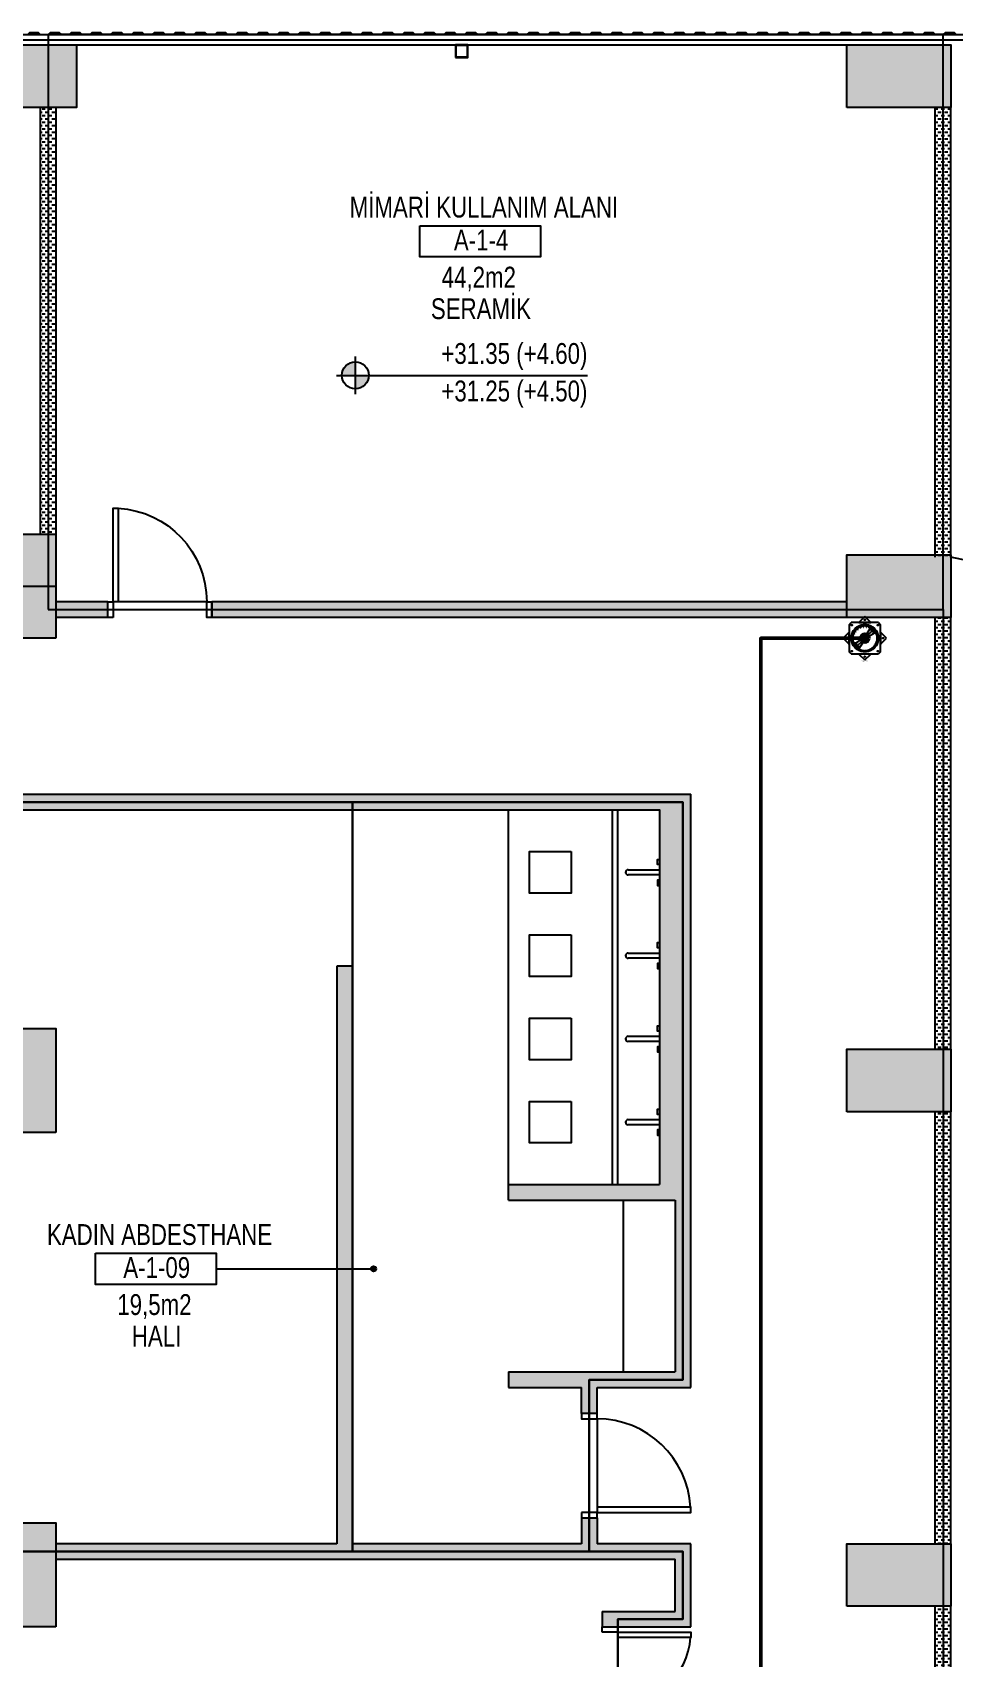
# Model space of a CAD drawing. Header units: centimetres. Extents: x 28733 to 98303, y -2883 to 8555.
# Drawn here: x 79298 to 80183, y 5759 to 7321 of the extents above; entities that cross this region are included whole.
import ezdxf
from ezdxf.enums import TextEntityAlignment as Align

# ---------------------------------------------------------------- set-up
doc = ezdxf.new("R2010")
doc.units = ezdxf.units.CM
doc.header["$LTSCALE"] = 100
for name, color, linetype in [('A-ANNO-DIMS', 187, 'Continuous'), ('A-ANNO-IDEN', 50, 'Continuous'), ('A-ANNO-TEXT', 50, 'Continuous'), ('A-AREA', 102, 'Continuous'), ('A-DOOR', 193, 'Continuous'), ('A-ELEV-01', 255, 'Continuous'), ('A-ELEV-03', 251, 'Continuous'), ('A-ELEV-04', 250, 'Continuous'), ('A-FLOR-FIXT', 146, 'Continuous'), ('A-WALL', 134, 'Continuous'), ('A-WALL-HTCH', 8, 'Continuous'), ('A-WALL-INSL', 249, 'Continuous'), ('A-WALL-SNWPNL', 200, 'Continuous'), ('A-WALL-STEL', 202, 'Continuous'), ('GEB-KONTUR-A', 5, 'Continuous'), ('S-CONC', 5, 'Continuous'), ('S-HTCH', 8, 'Continuous'), ('S-STEL', 3, 'Continuous')]:
    doc.layers.add(name, color=color, linetype=linetype)
doc.layers.add('Arbeitspunkt(DIN)', color=7, linetype='Continuous', lineweight=25)
for name, color, linetype, lineweight, true_color in [('GEB-ART-NR', 1, 'Continuous', 18, 0xff0000), ('GEB-BEZUG', 2, 'Continuous', 50, 0xffff00), ('GEB-TEXT', 5, 'Continuous', 18, 0x0000ff)]:
    doc.layers.add(name, color=color, linetype=linetype, lineweight=lineweight, true_color=true_color)
doc.styles.add('Fields_100', font='act_simplex.shx', dxfattribs={"width": 0.8, "height": 20})
doc.styles.get("Standard").update_dxf_attribs({"font": 'act_simplex.shx', "width": 0.8, "height": 18})
doc.linetypes.add('BATTING', pattern='A,0.00254,-2.54,[134,ltypeshp.shx,S=2.54,R=0,X=-2.54,Y=0],-5.08,[134,ltypeshp.shx,S=2.54,R=180,X=2.54,Y=0],-2.54', length=10.16254)
pattern_1 = [(0, (45541.4728, 54361.0323), (3.175, 3.175), [3.175, -3.175])]
pattern_2 = [(0, (74805.6698, 54361.057), (3.175, 3.175), [3.175, -3.175])]

# ---------------------------------------------------------------- blocks, each defined once
blk = doc.blocks.new('KAPI_100')
at = {"layer": 'A-DOOR'}
blk.add_line((5, 15), (95, 15), dxfattribs=at)
blk.add_lwpolyline([(95, 15), (95, 105), (90, 105), (90, 15)], dxfattribs=at)
for points in [[(0, 0), (5, 0), (5, 15), (0, 15)], [(95, 0), (100, 0), (100, 15), (95, 15)]]:
    blk.add_lwpolyline(points, close=True, dxfattribs=at)
blk.add_arc((95, 15), 90, 93.1847, 180, dxfattribs=at)
blk = doc.blocks.new('KAPI 150')
at = {"layer": 'A-DOOR'}
blk.add_line((145, 15), (5, 15), dxfattribs=at)
for points in [[(5, 15), (5, 85), (10, 85), (10, 15)], [(145, 15), (145, 85), (140, 85), (140, 15)]]:
    blk.add_lwpolyline(points, dxfattribs=at)
for points in [[(5, 0), (0, 0), (0, 15), (5, 15)], [(150, 0), (145, 0), (145, 15), (150, 15)]]:
    blk.add_lwpolyline(points, close=True, dxfattribs=at)
for centre, start, end in [((5, 15), 0, 85.904), ((145, 15), 94.096, 180)]:
    blk.add_arc(centre, 70, start, end, dxfattribs=at)
blk = doc.blocks.new('Mahal kutusu_100')
at = {"color": 0}
blk.add_lwpolyline([(-58, 30), (58, 30), (58, 0), (-58, 0)], close=True, dxfattribs=at)
at = {"color": 0, "style": 'Fields_100', "width": 0.8}
for tag, p in [('MAHAL', (3.6, 37.9)), ('KOD', (0.9, 6.2)), ('ALAN', (-1.3, -29.4)), ('KAPLAMA', (0.8, -59.7))]:
    blk.add_attdef(tag, text='', height=20, dxfattribs=at).set_placement(p, align=Align.CENTER)
blk = doc.blocks.new('*U74')
at = {"layer": 'A-WALL-SNWPNL'}
blk.add_lwpolyline([(50, 1), (42, 1), (40, -1), (32, -1), (30, 1), (22, 1), (20, -1), (12, -1), (10, 1), (2, 1), (0, -1), (-8, -1), (-10, 1), (-18, 1), (-20, -1), (-28, -1), (-30, 1), (-38, 1), (-40, -1), (-48, -1), (-50, 1)], dxfattribs=at)
blk = doc.blocks.new('*U75')
at = {"layer": 'A-WALL-STEL', "color": 0, "linetype": 'ByBlock', "lineweight": -2, "transparency": 16777216}
for p in [(18100, 0), (18200, 0), (18300, 0), (18400, 0), (18500, 0), (18600, 0), (18700, 0), (18800, 0), (18900, 0)]:
    blk.add_blockref('*U74', p, dxfattribs=at)
blk = doc.blocks.new('Einfügepunkt')
at = {"layer": 'GEB-BEZUG'}
for p, q in [((-1, -1), (1, 1)), ((-1, 1), (1, -1))]:
    blk.add_line(p, q, dxfattribs=at)
blk = doc.blocks.new('105')
at = {"layer": 'Arbeitspunkt(DIN)', "ltscale": 25}
for q in [(-2, 0), (0, 2), (2, 0), (0, -2)]:
    blk.add_line((0, 0), q, dxfattribs=at)
at = {"layer": 'GEB-KONTUR-A', "ltscale": 25}
for p, q in [((0, 209), (-57, 152)), ((57, 152), (0, 209)), ((-152, 57), (-209, 0)), ((-209, 0), (-152, -57)), ((-152, 57), (-150, 59)), ((-152, -57), (-152, 57)), ((-150, 130), (-130, 150)), ((-150, 130), (-150, -130)), ((-129, 2), (-131, 0)), ((-131, 0), (-129, -2)), ((-131, 0), (-123, 0)), ((130, 150), (-130, 150)), ((-129, 2), (-122, 2)), ((-124, 35), (-126, 34)), ((-126, 34), (-125, 32)), ((-126, 34), (-119, 32)), ((-125, 32), (-118, 30)), ((-124, 35), (-117, 33)), ((-123, 0), (-122, 2)), ((-122, -2), (-123, 0)), ((-122, 2), (-118, 2)), ((-119, 32), (-117, 33)), ((-118, 30), (-119, 32)), ((-114, 29), (-118, 30)), ((-117, 33), (-113, 32)), ((-105, 16), (-117, 17)), ((-117, 14), (-106, 12)), ((-111, 66), (-113, 65)), ((-113, 65), (-113, 63)), ((-113, 65), (-107, 62)), ((-113, 63), (-106, 59)), ((-111, 66), (-104, 62)), ((-110, 43), (-99, 39)), ((-98, 42), (-108, 47)), ((-107, 62), (-104, 62)), ((-106, 59), (-107, 62)), ((-103, 57), (-106, 59)), ((-106, 12), (-105, 16)), ((-104, 62), (-101, 61)), ((-99, 39), (-98, 42)), ((-95, 70), (-85, 63)), ((-83, 66), (-93, 73)), ((-92, 92), (-92, 90)), ((-90, 92), (-92, 92)), ((-92, 92), (-87, 87)), ((-92, 90), (-87, 85)), ((-90, 92), (-85, 87)), ((-87, 87), (-85, 87)), ((-87, 85), (-87, 87)), ((-85, 82), (-87, 85)), ((-85, 87), (-82, 85)), ((-85, 63), (-83, 66)), ((-73, 93), (-66, 83)), ((-63, 85), (-70, 95)), ((-65, 113), (-66, 111)), ((-66, 111), (-62, 104)), ((-66, 83), (-63, 85)), ((-65, 113), (-62, 107)), ((-63, 113), (-65, 113)), ((-63, 113), (-59, 106)), ((-62, 107), (-59, 106)), ((-62, 104), (-62, 107)), ((-61, 101), (-62, 104)), ((-59, 150), (-57, 152)), ((-59, 106), (-57, 103)), ((-57, 152), (57, 152)), ((-47, 108), (-42, 98)), ((-39, 99), (-43, 110)), ((-42, 98), (-39, 99)), ((-34, 126), (-35, 124)), ((-35, 124), (-33, 117)), ((-34, 126), (-32, 119)), ((-32, 125), (-34, 126)), ((-33, 117), (-32, 119)), ((-32, 113), (-33, 117)), ((-6, 6), (-33, -12)), ((-33, -13), (-5, 5)), ((-32, 125), (-30, 118)), ((-32, 119), (-30, 118)), ((-30, 118), (-29, 114)), ((-26, -26), (0, 0)), ((-17, 117), (-16, 105)), ((-16, 105), (-12, 106)), ((-12, 106), (-14, 117)), ((18, 42), (-6, 6)), ((-6, 6), (-5, 5)), ((-5, 5), (18, 41)), ((-5, 5), (0, 0)), ((0, 131), (-2, 129)), ((-2, 129), (-2, 122)), ((-2, 122), (0, 123)), ((-2, 118), (-2, 122)), ((0, 131), (0, 123)), ((2, 129), (0, 131)), ((0, 123), (2, 122)), ((0, 0), (26, 26)), ((0, 0), (5, -5)), ((2, 129), (2, 122)), ((2, 122), (2, 118)), ((33, 13), (5, -5)), ((6, -6), (33, 12)), ((14, 117), (12, 106)), ((12, 106), (16, 105)), ((16, 105), (17, 117)), ((19, 43), (18, 42)), ((18, 42), (18, 41)), ((18, 42), (18, 42)), ((18, 41), (18, 42)), ((26, 26), (18, 42)), ((18, 41), (26, 26)), ((38, 73), (19, 43)), ((19, 43), (39, 72)), ((19, 42), (19, 43)), ((19, 43), (19, 42)), ((19, 43), (19, 43)), ((27, 27), (19, 43)), ((19, 42), (27, 27)), ((26, 26), (26, 26)), ((26, 26), (26, 26)), ((26, 26), (33, 13)), ((33, 13), (26, 26)), ((27, 27), (77, 77)), ((27, 27), (27, 27)), ((27, 27), (27, 27)), ((27, 27), (34, 14)), ((34, 14), (27, 27)), ((29, 114), (30, 118)), ((32, 125), (30, 118)), ((30, 118), (32, 119)), ((34, 126), (32, 119)), ((34, 126), (32, 125)), ((32, 119), (33, 117)), ((33, 117), (32, 113)), ((35, 124), (33, 117)), ((33, 12), (35, 13)), ((33, 13), (33, 13)), ((33, 12), (33, 13)), ((33, 13), (33, 12)), ((35, 124), (34, 126)), ((72, 39), (34, 14)), ((34, 14), (34, 14)), ((35, 13), (34, 14)), ((34, 14), (35, 13)), ((35, 13), (73, 38)), ((38, 73), (41, 77)), ((43, 110), (39, 99)), ((39, 99), (42, 98)), ((41, 77), (57, 103)), ((42, 98), (47, 108)), ((57, 152), (59, 150)), ((57, 103), (59, 105)), ((63, 113), (59, 105)), ((59, 105), (61, 106)), ((65, 113), (61, 106)), ((61, 106), (62, 103)), ((62, 103), (61, 101)), ((66, 111), (62, 103)), ((65, 113), (63, 113)), ((66, 111), (65, 113)), ((66, 98), (68, 99)), ((72, 93), (74, 95)), ((77, 41), (73, 38)), ((77, 92), (76, 91)), ((77, 77), (86, 86)), ((77, 41), (103, 57)), ((103, 58), (79, 43)), ((82, 85), (84, 86)), ((90, 92), (84, 86)), ((84, 86), (86, 86)), ((86, 84), (85, 82)), ((92, 92), (86, 86)), ((92, 90), (86, 84)), ((86, 86), (86, 84)), ((92, 92), (90, 92)), ((91, 76), (92, 77)), ((92, 90), (92, 92)), ((93, 72), (95, 74)), ((99, 68), (98, 66)), ((101, 61), (103, 62)), ((111, 66), (103, 62)), ((103, 62), (106, 61)), ((105, 60), (103, 58)), ((103, 57), (105, 59)), ((103, 58), (103, 57)), ((113, 63), (105, 59)), ((106, 61), (105, 60)), ((105, 59), (105, 60)), ((113, 65), (106, 61)), ((113, 65), (111, 66)), ((113, 63), (113, 65)), ((117, 33), (113, 32)), ((114, 29), (118, 30)), ((124, 35), (117, 33)), ((119, 32), (117, 33)), ((118, 30), (119, 32)), ((125, 32), (118, 30)), ((122, 2), (118, 2)), ((126, 34), (119, 32)), ((123, 0), (122, 2)), ((129, 2), (122, 2)), ((122, -2), (123, 0)), ((131, 0), (123, 0)), ((126, 34), (124, 35)), ((125, 32), (126, 34)), ((131, 0), (129, 2)), ((129, -2), (131, 0)), ((130, 150), (150, 130)), ((150, -130), (150, 130)), ((150, 59), (152, 57)), ((152, 57), (152, -57)), ((209, 0), (152, 57)), ((152, -57), (209, 0)), ((-150, -59), (-152, -57)), ((-130, -150), (-150, -130)), ((-130, -150), (130, -150)), ((-129, -2), (-122, -2)), ((-125, -32), (-126, -34)), ((-126, -34), (-119, -32)), ((-126, -34), (-124, -35)), ((-125, -32), (-118, -30)), ((-124, -35), (-117, -33)), ((-118, -2), (-122, -2)), ((-119, -32), (-118, -30)), ((-117, -33), (-119, -32)), ((-118, -30), (-114, -29)), ((-106, -12), (-117, -14)), ((-117, -17), (-105, -16)), ((-113, -32), (-117, -33)), ((-113, -63), (-105, -59)), ((-113, -65), (-106, -61)), ((-113, -63), (-113, -65)), ((-113, -65), (-111, -66)), ((-111, -66), (-103, -62)), ((-99, -39), (-110, -43)), ((-108, -47), (-98, -42)), ((-105, -16), (-106, -12)), ((-106, -61), (-105, -59)), ((-103, -62), (-106, -61)), ((-105, -59), (-103, -57)), ((-103, -57), (-77, -41)), ((-101, -61), (-103, -62)), ((-98, -42), (-99, -39)), ((-99, -68), (-98, -66)), ((-93, -72), (-95, -74)), ((-91, -76), (-92, -77)), ((-92, -90), (-86, -84)), ((-92, -92), (-86, -86)), ((-92, -90), (-92, -92)), ((-92, -92), (-90, -92)), ((-90, -92), (-84, -86)), ((-86, -86), (-77, -77)), ((-86, -84), (-85, -82)), ((-86, -86), (-86, -84)), ((-84, -86), (-86, -86)), ((-82, -85), (-84, -86)), ((-77, -77), (-27, -27)), ((-77, -41), (-73, -38)), ((-77, -92), (-76, -91)), ((-72, -93), (-74, -95)), ((-35, -13), (-73, -38)), ((-73, -39), (-34, -14)), ((-66, -98), (-68, -99)), ((-66, -111), (-62, -103)), ((-66, -111), (-65, -113)), ((-65, -113), (-61, -106)), ((-65, -113), (-63, -113)), ((-63, -113), (-59, -105)), ((-62, -103), (-61, -101)), ((-61, -106), (-62, -103)), ((-60, -105), (-61, -106)), ((-58, -103), (-60, -105)), ((-60, -105), (-59, -105)), ((-59, -105), (-57, -103)), ((-57, -152), (-59, -150)), ((-43, -79), (-58, -103)), ((-57, -103), (-58, -103)), ((-57, -103), (-41, -77)), ((57, -152), (-57, -152)), ((-57, -152), (0, -209)), ((-38, -73), (-41, -77)), ((-19, -43), (-39, -73)), ((-38, -73), (-19, -43)), ((-33, -12), (-35, -13)), ((-35, -13), (-34, -14)), ((-34, -14), (-35, -13)), ((-35, -124), (-33, -117)), ((-35, -124), (-34, -126)), ((-34, -14), (-34, -14)), ((-27, -27), (-34, -14)), ((-34, -14), (-27, -27)), ((-34, -126), (-32, -119)), ((-34, -126), (-32, -125)), ((-33, -13), (-33, -12)), ((-33, -12), (-33, -13)), ((-33, -13), (-33, -13)), ((-26, -26), (-33, -13)), ((-33, -13), (-26, -26)), ((-32, -113), (-33, -117)), ((-33, -117), (-32, -119)), ((-32, -119), (-30, -118)), ((-32, -125), (-30, -118)), ((-30, -118), (-29, -114)), ((-27, -27), (-27, -27)), ((-27, -27), (-19, -43)), ((-19, -42), (-27, -27)), ((-27, -27), (-27, -27)), ((-26, -26), (-26, -26)), ((-26, -26), (-18, -42)), ((-18, -41), (-26, -26)), ((-26, -26), (-26, -26)), ((-19, -43), (-18, -42)), ((-19, -42), (-19, -43)), ((-19, -43), (-19, -42)), ((-19, -43), (-19, -43)), ((5, -5), (-18, -41)), ((-18, -42), (6, -6)), ((-18, -42), (-18, -41)), ((-18, -41), (-18, -42)), ((-18, -42), (-18, -42)), ((-2, -118), (-2, -122)), ((-2, -122), (0, -123)), ((-2, -129), (-2, -122)), ((-2, -129), (0, -131)), ((0, -123), (2, -122)), ((0, -131), (0, -123)), ((0, -131), (2, -129)), ((0, -209), (57, -152)), ((2, -122), (2, -118)), ((2, -129), (2, -122)), ((6, -6), (5, -5)), ((29, -114), (30, -118)), ((30, -118), (32, -119)), ((32, -125), (30, -118)), ((33, -117), (32, -113)), ((32, -119), (33, -117)), ((34, -126), (32, -119)), ((32, -125), (34, -126)), ((35, -124), (33, -117)), ((34, -126), (35, -124)), ((57, -103), (59, -106)), ((59, -150), (57, -152)), ((59, -106), (62, -107)), ((63, -113), (59, -106)), ((62, -104), (61, -101)), ((62, -107), (62, -104)), ((66, -111), (62, -104)), ((65, -113), (62, -107)), ((63, -113), (65, -113)), ((65, -113), (66, -111)), ((82, -85), (85, -87)), ((87, -85), (85, -82)), ((85, -87), (87, -87)), ((90, -92), (85, -87)), ((87, -87), (87, -85)), ((92, -90), (87, -85)), ((92, -92), (87, -87)), ((90, -92), (92, -92)), ((92, -92), (92, -90)), ((101, -61), (104, -62)), ((106, -59), (103, -57)), ((104, -62), (107, -62)), ((111, -66), (104, -62)), ((107, -62), (106, -59)), ((113, -63), (106, -59)), ((113, -65), (107, -62)), ((111, -66), (113, -65)), ((113, -32), (117, -33)), ((113, -65), (113, -63)), ((118, -30), (114, -29)), ((117, -33), (119, -32)), ((124, -35), (117, -33)), ((118, -2), (122, -2)), ((119, -32), (118, -30)), ((125, -32), (118, -30)), ((126, -34), (119, -32)), ((129, -2), (122, -2)), ((124, -35), (126, -34)), ((126, -34), (125, -32)), ((150, -130), (130, -150)), ((152, -57), (150, -59))]:
    blk.add_line(p, q, dxfattribs=at)
for centre, radius in [((0, 177), 4), ((-177, 0), 4), ((0, 0), 131), ((-125, 125), 3), ((125, 125), 3), ((177, 0), 4), ((-125, -125), 3), ((125, -125), 3), ((0, -177), 4)]:
    blk.add_circle(centre, radius, dxfattribs=at)
for centre, radius, start, end in [((0, 0), 129, 165.8007, 179.1993), ((0, 0), 126, 165.8198, 179.1802), ((0, 0), 129, 150.8007, 164.1993), ((0, 0), 126, 150.8198, 164.1802), ((0, 0), 121, 165.8539, 179.1461), ((0, 0), 120, 165.8607, 179.1393), ((0, 0), 118, 165.8753, 179.1247), ((0, 0), 118, 171.6247, 173.3753), ((0, 0), 121, 150.8539, 164.1461), ((0, 0), 120, 150.8607, 164.1393), ((0, 0), 118, 150.8753, 164.1247), ((0, 0), 129, 135.8007, 149.1993), ((0, 0), 118, 156.6247, 158.3753), ((0, 0), 126, 135.8198, 149.1802), ((0, 0), 121, 135.8539, 149.1461), ((0, 0), 120, 135.8607, 149.1393), ((0, 0), 118, 135.8753, 149.1247), ((0, 0), 118, 141.6247, 143.3753), ((0, 0), 129, 120.8007, 134.1993), ((0, 0), 126, 120.8198, 134.1802), ((0, 0), 121, 120.8539, 134.1461), ((0, 0), 120, 120.8607, 134.1393), ((0, 0), 118, 120.8753, 134.1247), ((0, 0), 118, 126.6247, 128.3753), ((0, 0), 129, 105.8007, 119.1993), ((0, 0), 126, 105.8198, 119.1802), ((0, 0), 121, 105.8539, 119.1461), ((0, 0), 120, 105.8607, 119.1393), ((0, 0), 118, 105.8753, 119.1247), ((0, 0), 118, 111.6247, 113.3753), ((0, 0), 129, 90.8007, 104.1993), ((0, 0), 126, 90.8198, 104.1802), ((0, 0), 121, 90.8539, 104.1461), ((0, 0), 120, 90.8607, 104.1393), ((0, 0), 118, 90.8753, 104.1247), ((0, 0), 118, 96.6247, 98.3753), ((0, 0), 129, 75.8007, 89.1993), ((0, 0), 126, 75.8198, 89.1802), ((0, 0), 121, 75.8539, 89.1461), ((0, 0), 120, 75.8607, 89.1393), ((0, 0), 118, 75.8753, 89.1247), ((0, 0), 118, 81.6247, 83.3753), ((0, 0), 118, 60.8753, 74.1247), ((0, 0), 121, 60.8539, 74.1461), ((0, 0), 120, 60.8607, 74.1393), ((0, 0), 126, 60.8198, 74.1802), ((0, 0), 129, 60.8007, 74.1993), ((59, 59), 25.8, 45, 135.7807), ((0, 0), 118, 66.6247, 68.3753), ((0, 0), 118, 45.8753, 59.1247), ((0, 0), 121, 45.8539, 59.1461), ((0, 0), 120, 55.6693, 59.1393), ((0, 0), 126, 45.8198, 59.1802), ((0, 0), 129, 45.8007, 59.1993), ((0, 0), 120, 52.1808, 55.6693), ((0, 0), 120, 45.8607, 50.069), ((59, 59), 25.8, 321.1789, 45), ((59, 59), 25.8, 314.2193, 321.1789), ((0, 0), 118, 30.8753, 44.1247), ((0, 0), 120, 39.931, 44.1393), ((0, 0), 121, 30.8539, 44.1461), ((0, 0), 126, 30.8198, 44.1802), ((0, 0), 129, 30.8007, 44.1993), ((0, 0), 120, 34.3307, 37.8192), ((0, 0), 120, 30.8607, 34.3307), ((0, 0), 118, 15.8753, 29.1247), ((0, 0), 120, 15.8607, 29.1393), ((0, 0), 121, 15.8539, 29.1461), ((0, 0), 126, 15.8198, 29.1802), ((0, 0), 129, 15.8007, 29.1993), ((0, 0), 118, 0.8753, 14.1247), ((0, 0), 120, 0.8607, 14.1393), ((0, 0), 121, 0.8539, 14.1461), ((0, 0), 126, 0.8198, 14.1802), ((0, 0), 129, 0.8007, 14.1993), ((0, 0), 129, 180.8007, 194.1993), ((0, 0), 126, 180.8198, 194.1802), ((0, 0), 129, 195.8007, 209.1993), ((0, 0), 121, 180.8539, 194.1461), ((0, 0), 126, 195.8198, 209.1802), ((0, 0), 120, 180.8607, 194.1393), ((0, 0), 118, 180.8753, 194.1247), ((0, 0), 118, 186.6247, 188.3753), ((0, 0), 121, 195.8539, 209.1461), ((0, 0), 120, 195.8607, 209.1393), ((0, 0), 118, 195.8753, 209.1247), ((0, 0), 129, 210.8007, 224.1993), ((0, 0), 118, 201.6247, 203.3753), ((0, 0), 126, 210.8198, 224.1802), ((0, 0), 121, 210.8539, 224.1461), ((0, 0), 120, 210.8607, 214.3307), ((0, 0), 118, 210.8753, 224.1247), ((0, 0), 120, 214.3307, 217.8192), ((0, 0), 120, 219.931, 224.1393), ((0, 0), 129, 225.8007, 239.1993), ((0, 0), 126, 225.8198, 239.1802), ((-59, -59), 25.8, 134.2193, 225), ((0, 0), 120, 225.8607, 230.069), ((0, 0), 121, 225.8539, 239.1461), ((0, 0), 118, 225.8753, 239.1247), ((-59, -59), 25.8, 225, 308.8211), ((0, 0), 120, 232.1808, 235.6693), ((0, 0), 120, 235.6693, 239.1393), ((0, 0), 129, 240.8007, 254.1993), ((0, 0), 126, 240.8198, 254.1802), ((0, 0), 121, 240.8539, 254.1461), ((0, 0), 120, 240.8607, 254.1393), ((0, 0), 118, 240.8753, 254.1247), ((-59, -59), 25.8, 308.8211, 315.7807), ((0, 0), 129, 255.8007, 269.1993), ((0, 0), 126, 255.8198, 269.1802), ((0, 0), 121, 255.8539, 269.1461), ((0, 0), 118, 255.8753, 269.1247), ((0, 0), 120, 255.8607, 269.1393), ((0, 0), 118, 270.8753, 284.1247), ((0, 0), 120, 270.8607, 284.1393), ((0, 0), 121, 270.8539, 284.1461), ((0, 0), 126, 270.8198, 284.1802), ((0, 0), 129, 270.8007, 284.1993), ((0, 0), 118, 285.8753, 299.1247), ((0, 0), 120, 285.8607, 299.1393), ((0, 0), 121, 285.8539, 299.1461), ((0, 0), 126, 285.8198, 299.1802), ((0, 0), 129, 285.8007, 299.1993), ((0, 0), 118, 300.8753, 314.1247), ((0, 0), 120, 300.8607, 314.1393), ((0, 0), 121, 300.8539, 314.1461), ((0, 0), 126, 300.8198, 314.1802), ((0, 0), 129, 300.8007, 314.1993), ((0, 0), 118, 315.8753, 329.1247), ((0, 0), 120, 315.8607, 329.1393), ((0, 0), 121, 315.8539, 329.1461), ((0, 0), 126, 315.8198, 329.1802), ((0, 0), 129, 315.8007, 329.1993), ((0, 0), 118, 330.8753, 344.1247), ((0, 0), 120, 330.8607, 344.1393), ((0, 0), 121, 330.8539, 344.1461), ((0, 0), 126, 330.8198, 344.1802), ((0, 0), 129, 330.8007, 344.1993), ((0, 0), 118, 345.8753, 359.1247), ((0, 0), 120, 345.8607, 359.1393), ((0, 0), 121, 345.8539, 359.1461), ((0, 0), 126, 345.8198, 359.1802), ((0, 0), 129, 345.8007, 359.1993)]:
    blk.add_arc(centre, radius, start, end, dxfattribs=at)
for points, knots in [([(77, 77), (76, 78), (75, 79), (71, 82), (68, 83), (62, 84), (59, 85), (56, 84), (54, 84), (52, 83), (47, 82), (46, 81), (43, 79), (41, 77), (39, 75), (39, 74), (38, 73)], [-0.783062, -0.783062, -0.783062, -0.783062, -0.634163, -0.634163, -0.192454, -0.192454, 0.106051, 0.106051, 0.106051, 0.404556, 0.404556, 0.625445, 0.625445, 0.846335, 0.846335, 0.994853, 0.994853, 0.994853, 0.994853]), ([(38, 73), (38, 73), (38, 73), (38, 73), (38, 73), (38, 73)], [0.994853329, 0.994853329, 0.994853329, 0.994853329, 0.995833954, 0.995833954, 0.996814579, 0.996814579, 0.996814579, 0.996814579]), ([(39, 73), (39, 74), (40, 75), (42, 77), (43, 78), (46, 80), (48, 81), (52, 83), (54, 83), (57, 84), (59, 84), (61, 84), (67, 83), (71, 81), (75, 78), (76, 77), (77, 77)], [-0.994853, -0.994853, -0.994853, -0.994853, -0.846335, -0.846335, -0.625445, -0.625445, -0.404556, -0.404556, -0.106051, -0.106051, -0.106051, 0.192454, 0.192454, 0.634163, 0.634163, 0.784802, 0.784802, 0.784802, 0.784802]), ([(39, 72), (39, 72), (39, 72), (39, 73), (39, 73), (39, 73)], [-0.996814579, -0.996814579, -0.996814579, -0.996814579, -0.995833954, -0.995833954, -0.994853329, -0.994853329, -0.994853329, -0.994853329]), ([(77, 77), (77, 76), (78, 75), (80, 72), (81, 71), (82, 67), (83, 66), (84, 61), (84, 59), (84, 57), (83, 54), (83, 52), (80, 46), (78, 43), (75, 40), (74, 39), (73, 39)], [2.356791, 2.356791, 2.356791, 2.356791, 2.50743, 2.50743, 2.728284, 2.728284, 2.949139, 2.949139, 3.247644, 3.247644, 3.247644, 3.546149, 3.546149, 3.987927, 3.987927, 4.136446, 4.136446, 4.136446, 4.136446]), ([(73, 38), (74, 39), (75, 39), (79, 43), (81, 46), (83, 52), (84, 54), (84, 56), (85, 59), (84, 62), (84, 66), (83, 68), (82, 71), (81, 73), (79, 75), (78, 76), (77, 77)], [-4.136446, -4.136446, -4.136446, -4.136446, -3.987927, -3.987927, -3.546149, -3.546149, -3.247644, -3.247644, -3.247644, -2.949139, -2.949139, -2.728284, -2.728284, -2.50743, -2.50743, -2.358531, -2.358531, -2.358531, -2.358531]), ([(77, 77), (77, 77), (77, 77), (77, 77), (77, 77), (77, 77)], [-0.1161431, -0.1161431, -0.1161431, -0.1161431, -0.0580714, -0.0580714, 0, 0, 0, 0]), ([(-73, -38), (-74, -39), (-75, -39), (-79, -43), (-81, -46), (-83, -52), (-84, -54), (-84, -56), (-85, -59), (-84, -62), (-84, -66), (-83, -68), (-82, -71), (-81, -73), (-79, -75), (-78, -76), (-77, -77)], [-4.136446, -4.136446, -4.136446, -4.136446, -3.987927, -3.987927, -3.546149, -3.546149, -3.247644, -3.247644, -3.247644, -2.949139, -2.949139, -2.728284, -2.728284, -2.50743, -2.50743, -2.358531, -2.358531, -2.358531, -2.358531]), ([(-77, -77), (-77, -76), (-78, -75), (-80, -72), (-81, -71), (-82, -67), (-83, -66), (-84, -61), (-84, -59), (-84, -57), (-83, -54), (-83, -52), (-80, -46), (-78, -43), (-75, -40), (-74, -39), (-73, -39)], [2.356791, 2.356791, 2.356791, 2.356791, 2.50743, 2.50743, 2.728284, 2.728284, 2.949139, 2.949139, 3.247644, 3.247644, 3.247644, 3.546149, 3.546149, 3.987927, 3.987927, 4.136446, 4.136446, 4.136446, 4.136446]), ([(-77, -77), (-76, -78), (-75, -79), (-71, -82), (-68, -83), (-62, -84), (-59, -85), (-56, -84), (-54, -84), (-52, -83), (-47, -82), (-46, -81), (-43, -79), (-41, -77), (-39, -75), (-39, -74), (-38, -73)], [-0.783062, -0.783062, -0.783062, -0.783062, -0.634163, -0.634163, -0.192454, -0.192454, 0.106051, 0.106051, 0.106051, 0.404556, 0.404556, 0.625445, 0.625445, 0.846335, 0.846335, 0.994853, 0.994853, 0.994853, 0.994853]), ([(-39, -73), (-39, -74), (-40, -75), (-42, -77), (-43, -78), (-46, -80), (-48, -81), (-52, -83), (-54, -83), (-57, -84), (-59, -84), (-61, -84), (-67, -83), (-71, -81), (-75, -78), (-76, -77), (-77, -77)], [-0.994853, -0.994853, -0.994853, -0.994853, -0.846335, -0.846335, -0.625445, -0.625445, -0.404556, -0.404556, -0.106051, -0.106051, -0.106051, 0.192454, 0.192454, 0.634163, 0.634163, 0.784802, 0.784802, 0.784802, 0.784802]), ([(-77, -77), (-77, -77), (-77, -77), (-77, -77), (-77, -77), (-77, -77)], [0, 0, 0, 0, 0.0580714, 0.0580714, 0.1161431, 0.1161431, 0.1161431, 0.1161431]), ([(-39, -73), (-39, -73), (-39, -73), (-39, -73), (-39, -73), (-39, -73)], [-0.996814579, -0.996814579, -0.996814579, -0.996814579, -0.995833954, -0.995833954, -0.994853329, -0.994853329, -0.994853329, -0.994853329]), ([(-38, -73), (-38, -73), (-38, -73), (-38, -73), (-38, -73), (-38, -73)], [0.994853329, 0.994853329, 0.994853329, 0.994853329, 0.995833954, 0.995833954, 0.996814579, 0.996814579, 0.996814579, 0.996814579])]:
    blk.add_open_spline(points, degree=3, knots=knots, dxfattribs=at)
for points in [[(73, 39), (73, 39), (72, 39), (72, 39)], [(73, 38), (73, 38), (73, 38), (73, 38)], [(-73, -38), (-73, -38), (-73, -38), (-73, -38)], [(-73, -39), (-73, -39), (-73, -39), (-73, -39)]]:
    blk.add_open_spline(points, degree=3, dxfattribs=at)
at = {"ltscale": 25}
blk.add_blockref('Einfügepunkt', (0, 0), dxfattribs=at)
at = {"layer": 'GEB-ART-NR'}
blk.add_text('GEB-ART-NR 359.105', height=3.5, dxfattribs=at).set_placement((1, -225), align=Align.CENTER)
at = {"layer": 'GEB-TEXT'}
for s, p in [('PLU DwEinl DAF d56 12L/s', (0, -219)), ('Geberit', (0, -214))]:
    blk.add_text(s, height=3.5, dxfattribs=at).set_placement(p, align=Align.CENTER)

msp = doc.modelspace()

# ---------------------------------------------------------------- hatches: boundary and pattern name
at = {"layer": 'A-ANNO-DIMS'}
h = msp.add_hatch(color=256, dxfattribs=at)
h.paths.add_polyline_path([(79608.63, 7004.17, 0.4142136), (79595.63, 6991.17), (79608.63, 6991.17)])
h.paths.add_polyline_path([(79621.63, 6991.17), (79608.63, 6991.17), (79608.63, 6978.17, 0.4142136)])
at = {"layer": 'A-ANNO-IDEN'}
h = msp.add_hatch(color=256, dxfattribs=at)
h.dxf.hatch_style = 1
edge = h.paths.add_edge_path()
edge.add_arc((79626.19, 6132.77), 2.5, 360, 720)
at = {"layer": 'A-WALL-HTCH'}
h = msp.add_hatch(dxfattribs=at)
h.set_pattern_fill('DASH', color=256)
h.set_pattern_definition(pattern_1)
h.paths.add_polyline_path([(79320.86, 7248.62), (79305.86, 7248.62), (79305.86, 6838.62), (79320.86, 6838.62)])
h = msp.add_hatch(dxfattribs=at)
h.set_pattern_fill('DASH', color=256)
h.set_pattern_definition([(0, (74805.6698, 54834.0205), (3.175, 3.175), [3.175, -3.175])])
h.paths.add_polyline_path([(80180.86, 7248.62), (80165.86, 7248.62), (80165.86, 6816.58), (80180.86, 6816.58)])
h = msp.add_hatch(dxfattribs=at)
h.set_pattern_fill('DASH', color=256)
h.set_pattern_definition([(0, (45541.4728, 54316.0323), (3.175, 3.175), [3.175, -3.175])])
h.paths.add_polyline_path([(79470.86, 6773.62), (79470.86, 6758.62), (80080.86, 6758.62), (80080.86, 6773.62)])
h.paths.add_polyline_path([(79370.86, 6758.62), (79370.86, 6773.62), (79320.86, 6773.62), (79320.86, 6758.62)])
h = msp.add_hatch(dxfattribs=at)
h.set_pattern_fill('DASH', color=256)
h.set_pattern_definition(pattern_2)
h.paths.add_polyline_path([(80180.86, 6758.62), (80165.86, 6758.62), (80165.86, 6343.62), (80180.86, 6343.62)])
h = msp.add_hatch(dxfattribs=at)
h.set_pattern_fill('DASH', color=256)
h.set_pattern_definition(pattern_1)
h.paths.add_polyline_path([(79930.86, 6588.62), (79000.86, 6588.62), (79000.86, 6646.12), (78985.86, 6646.12), (78985.86, 6573.62), (79900.86, 6573.62), (79900.86, 6213.62), (79755.86, 6213.62), (79755.86, 6198.62), (79915.86, 6198.62), (79915.86, 6033.62), (79755.86, 6033.62), (79755.86, 6018.62), (79825.86, 6018.62), (79825.86, 5993.62), (79840.86, 5993.62), (79840.86, 6018.62), (79930.86, 6018.62)])
h = msp.add_hatch(dxfattribs=at)
h.set_pattern_fill('DASH', color=256)
h.set_pattern_definition(pattern_1)
h.paths.add_polyline_path([(79930.86, 5868.62), (79840.86, 5868.62), (79840.86, 5893.62), (79825.86, 5893.62), (79825.86, 5868.62), (79605.86, 5868.62), (79605.86, 6423.62), (79590.86, 6423.62), (79590.86, 5868.62), (79320.86, 5868.62), (79320.86, 5853.62), (79915.86, 5853.62), (79915.86, 5803.62), (79845.86, 5803.62), (79845.86, 5788.62), (79860.86, 5788.62), (79930.86, 5788.62)])
h = msp.add_hatch(dxfattribs=at)
h.set_pattern_fill('DASH', color=256)
h.set_pattern_definition(pattern_2)
h.paths.add_polyline_path([(80180.86, 6283.62), (80165.86, 6283.62), (80165.86, 5868.62), (80180.86, 5868.62)])
h = msp.add_hatch(dxfattribs=at)
h.set_pattern_fill('DASH', color=256)
h.set_pattern_definition(pattern_2)
h.paths.add_polyline_path([(80180.86, 5808.62), (80165.86, 5808.62), (80165.86, 5393.62), (80180.86, 5393.62)])
at = {"layer": 'S-HTCH'}
h = msp.add_hatch(dxfattribs=at)
h.set_pattern_fill('ANSI33', color=256)
h.set_pattern_definition([(45, (74805.67, 5721.585), (-4.490128, 4.490128), []), (45, (74810.16, 5721.585), (-4.490128, 4.490128), [3.175, -1.5875])])
h.paths.add_polyline_path([(79320.86, 2938.62), (79260.86, 2938.62), (79260.86, 3038.62), (79320.86, 3038.62)])
h.paths.add_polyline_path([(78400.86, 2958.62), (78400.86, 3018.62), (78500.86, 3018.62), (78500.86, 2958.62)])
h.paths.add_polyline_path([(80080.86, 2958.62), (80080.86, 3018.62), (80180.86, 3018.62), (80180.86, 2958.62)])
h.paths.add_polyline_path([(79320.86, 1988.62), (79260.86, 1988.62), (79260.86, 2088.62), (79320.86, 2088.62)])
h.paths.add_polyline_path([(79320.86, 2463.62), (79260.86, 2463.62), (79260.86, 2563.62), (79320.86, 2563.62)])
h.paths.add_polyline_path([(79320.86, 3888.62), (79260.86, 3888.62), (79260.86, 3988.62), (79320.86, 3988.62)])
h.paths.add_polyline_path([(79320.86, 4363.62), (79260.86, 4363.62), (79260.86, 4463.62), (79320.86, 4463.62)])
h.paths.add_polyline_path([(79320.86, 4838.62), (79260.86, 4838.62), (79260.86, 4938.62), (79320.86, 4938.62)])
h.paths.add_polyline_path([(79320.86, 5788.62), (79260.86, 5788.62), (79260.86, 5888.62), (79320.86, 5888.62)])
h.paths.add_polyline_path([(79320.86, 6263.62), (79260.86, 6263.62), (79260.86, 6363.62), (79320.86, 6363.62)])
h.paths.add_polyline_path([(79320.86, 6738.62), (79260.86, 6738.62), (79260.86, 6838.62), (79320.86, 6838.62)])
h.paths.add_polyline_path([(78400.86, 1518.62), (78400.86, 1578.62), (78500.86, 1578.62), (78500.86, 1518.62)])
h.paths.add_polyline_path([(79240.86, 1518.62), (79240.86, 1578.62), (79340.86, 1578.62), (79340.86, 1518.62)])
h.paths.add_polyline_path([(80080.86, 1518.62), (80080.86, 1578.62), (80180.86, 1578.62), (80180.86, 1518.62)])
h.paths.add_polyline_path([(78400.86, 2008.62), (78400.86, 2068.62), (78500.86, 2068.62), (78500.86, 2008.62)])
h.paths.add_polyline_path([(80080.86, 2008.62), (80080.86, 2068.62), (80180.86, 2068.62), (80180.86, 2008.62)])
h.paths.add_polyline_path([(78400.86, 2483.62), (78400.86, 2543.62), (78500.86, 2543.62), (78500.86, 2483.62)])
h.paths.add_polyline_path([(80080.86, 2483.62), (80080.86, 2543.62), (80180.86, 2543.62), (80180.86, 2483.62)])
h.paths.add_polyline_path([(78400.86, 3433.62), (78400.86, 3493.62), (78500.86, 3493.62), (78500.86, 3433.62)])
h.paths.add_polyline_path([(79240.86, 3433.62), (79240.86, 3493.62), (79340.86, 3493.62), (79340.86, 3433.62)])
h.paths.add_polyline_path([(80080.86, 3433.62), (80080.86, 3493.62), (80180.86, 3493.62), (80180.86, 3433.62)])
h.paths.add_polyline_path([(78400.86, 3908.62), (78400.86, 3968.62), (78500.86, 3968.62), (78500.86, 3908.62)])
h.paths.add_polyline_path([(80080.86, 3908.62), (80080.86, 3968.62), (80180.86, 3968.62), (80180.86, 3908.62)])
h.paths.add_polyline_path([(78400.86, 4383.62), (78400.86, 4443.62), (78500.86, 4443.62), (78500.86, 4383.62)])
h.paths.add_polyline_path([(80080.86, 4383.62), (80080.86, 4443.62), (80180.86, 4443.62), (80180.86, 4383.62)])
h.paths.add_polyline_path([(78400.86, 4858.62), (78400.86, 4918.62), (78500.86, 4918.62), (78500.86, 4858.62)])
h.paths.add_polyline_path([(80080.86, 4858.62), (80080.86, 4918.62), (80180.86, 4918.62), (80180.86, 4858.62)])
h.paths.add_polyline_path([(78400.86, 5333.62), (78400.86, 5393.62), (78500.86, 5393.62), (78500.86, 5333.62)])
h.paths.add_polyline_path([(79240.86, 5333.62), (79240.86, 5393.62), (79340.86, 5393.62), (79340.86, 5333.62)])
h.paths.add_polyline_path([(80080.86, 5333.62), (80080.86, 5393.62), (80180.86, 5393.62), (80180.86, 5333.62)])
h.paths.add_polyline_path([(78400.86, 5808.62), (78400.86, 5868.62), (78500.86, 5868.62), (78500.86, 5808.62)])
h.paths.add_polyline_path([(80080.86, 5808.62), (80080.86, 5868.62), (80180.86, 5868.62), (80180.86, 5808.62)])
h.paths.add_polyline_path([(78400.86, 6283.62), (78400.86, 6343.62), (78500.86, 6343.62), (78500.86, 6283.62)])
h.paths.add_polyline_path([(80080.86, 6283.62), (80080.86, 6343.62), (80180.86, 6343.62), (80180.86, 6283.62)])
h.paths.add_polyline_path([(78400.86, 6758.62), (78400.86, 6818.62), (78500.86, 6818.62), (78500.86, 6758.62)])
h.paths.add_polyline_path([(80080.86, 6758.62), (80080.86, 6818.62), (80180.86, 6818.62), (80180.86, 6758.62)])
h.paths.add_polyline_path([(78400.86, 7248.62), (78400.86, 7308.62), (78500.86, 7308.62), (78500.86, 7248.62)])
h.paths.add_polyline_path([(79240.86, 7248.62), (79240.86, 7308.62), (79340.86, 7308.62), (79340.86, 7248.62)])
h.paths.add_polyline_path([(80080.86, 7248.62), (80080.86, 7308.62), (80180.86, 7308.62), (80180.86, 7248.62)])

# ---------------------------------------------------------------- linework, layer by layer
at = {"layer": 'A-ANNO-DIMS'}
for p, q in [((79608.63, 7009.17), (79608.63, 6973.17)), ((79590.63, 6991.17), (79831.63, 6991.17))]:
    msp.add_line(p, q, dxfattribs=at)
msp.add_circle((79608.63, 6991.17), 13, dxfattribs=at)
at = {"layer": 'A-ANNO-IDEN'}
msp.add_lwpolyline([(79474.92, 6132.77), (79623.69, 6132.77)], dxfattribs=at)
msp.add_circle((79626.19, 6132.77), 2.5, dxfattribs=at)
at = {"layer": 'A-AREA'}
for points in [[(79313.36, 6766.12), (80173.36, 6766.12), (80173.36, 7318.59), (79313.36, 7318.59)], [(78390.86, 5861.12), (78390.86, 6811.09), (78993.36, 6811.09), (78993.36, 6581.12), (79605.86, 6581.12), (79605.86, 5861.12)], [(79605.86, 5861.12), (79605.86, 6581.12), (79923.36, 6581.12), (79923.36, 6026.12), (79833.36, 6026.12), (79833.36, 5861.12)], [(78390.86, 4176.12), (78390.86, 5861.12), (79923.36, 5861.12), (79923.36, 5796.12), (79860.86, 5796.12), (79860.86, 5638.62), (79923.36, 5638.62), (79923.36, 4398.62), (79860.86, 4398.62), (79860.86, 4248.62), (79923.36, 4248.62), (79923.36, 4176.12)]]:
    msp.add_lwpolyline(points, close=True, dxfattribs=at)
msp.add_lwpolyline([(79860.86, 4248.62), (79860.86, 4398.62), (79923.36, 4398.62), (79923.36, 5638.62), (79860.86, 5638.62), (79860.86, 5796.12), (79923.36, 5796.12), (79923.36, 5861.12), (79833.36, 5861.12), (79833.36, 6026.12), (79923.36, 6026.12), (79923.36, 6581.12), (78993.36, 6581.12), (78993.36, 6811.12), (79260.86, 6811.12), (79260.86, 6788.62), (79320.86, 6788.62), (79320.86, 6766.12), (80173.36, 6766.12), (80173.36, 3276.12)], dxfattribs=at)
at = {"layer": 'A-ELEV-01'}
msp.add_line((79755.86, 6213.62), (79755.86, 6573.62), dxfattribs=at)
at = {"layer": 'A-ELEV-03'}
msp.add_line((79605.86, 6423.62), (79605.86, 6573.62), dxfattribs=at)
msp.add_lwpolyline([(79040.86, 7318.59), (81215.86, 7318.59)], dxfattribs=at)
at = {"layer": 'A-ELEV-04'}
msp.add_line((98285.86, 2988.62), (80180.86, 6816.58), dxfattribs=at)
at = {"layer": 'A-FLOR-FIXT'}
for p, q in [((79855.86, 6213.62), (79855.86, 6573.62)), ((79860.86, 6213.62), (79860.86, 6573.62)), ((79870.86, 6516.12), (79900.86, 6516.12)), ((79900.86, 6511.12), (79870.86, 6511.12)), ((79900.86, 6516.12), (79900.86, 6511.12)), ((79870.86, 6436.12), (79900.86, 6436.12)), ((79900.86, 6436.12), (79900.86, 6431.12)), ((79900.86, 6431.12), (79870.86, 6431.12)), ((79870.86, 6356.12), (79900.86, 6356.12)), ((79900.86, 6356.12), (79900.86, 6351.12)), ((79900.86, 6351.12), (79870.86, 6351.12)), ((79870.86, 6276.12), (79900.86, 6276.12)), ((79900.86, 6271.12), (79870.86, 6271.12)), ((79900.86, 6276.12), (79900.86, 6271.12))]:
    msp.add_line(p, q, dxfattribs=at)
for points in [[(79815.86, 6533.62), (79815.86, 6493.62), (79775.86, 6493.62), (79775.86, 6533.62)], [(79900.86, 6526.12), (79900.86, 6521.12), (79898.86, 6521.12), (79898.86, 6526.12)], [(79900.86, 6501.12), (79900.86, 6506.12), (79898.86, 6506.12), (79898.86, 6501.12)], [(79815.86, 6453.62), (79815.86, 6413.62), (79775.86, 6413.62), (79775.86, 6453.62)], [(79900.86, 6446.12), (79900.86, 6441.12), (79898.86, 6441.12), (79898.86, 6446.12)], [(79900.86, 6421.12), (79900.86, 6426.12), (79898.86, 6426.12), (79898.86, 6421.12)], [(79815.86, 6373.62), (79815.86, 6333.62), (79775.86, 6333.62), (79775.86, 6373.62)], [(79900.86, 6366.12), (79900.86, 6361.12), (79898.86, 6361.12), (79898.86, 6366.12)], [(79900.86, 6341.12), (79900.86, 6346.12), (79898.86, 6346.12), (79898.86, 6341.12)], [(79815.86, 6293.62), (79815.86, 6253.62), (79775.86, 6253.62), (79775.86, 6293.62)], [(79900.86, 6286.12), (79900.86, 6281.12), (79898.86, 6281.12), (79898.86, 6286.12)], [(79900.86, 6261.12), (79900.86, 6266.12), (79898.86, 6266.12), (79898.86, 6261.12)]]:
    msp.add_lwpolyline(points, close=True, dxfattribs=at)
msp.add_lwpolyline([(79865.86, 6198.62), (79865.86, 6033.62)], dxfattribs=at)
for centre in [(79870.86, 6513.62), (79870.86, 6433.62), (79870.86, 6353.62), (79870.86, 6273.62)]:
    msp.add_arc(centre, 2.5, 90, 270, dxfattribs=at)
at = {"layer": 'A-WALL'}
for p, q in [((80165.86, 6816.58), (80165.86, 7248.62)), ((80180.86, 6816.58), (80180.86, 7248.62)), ((79370.86, 6758.62), (79370.86, 6773.62)), ((79470.86, 6758.62), (79470.86, 6773.62)), ((80165.86, 6343.62), (80165.86, 6758.62)), ((80180.86, 6343.62), (80180.86, 6758.62)), ((79930.86, 6018.62), (79930.86, 6588.62)), ((79605.86, 6423.62), (79590.86, 6423.62)), ((79590.86, 6423.62), (79590.86, 5868.62)), ((79605.86, 5868.62), (79605.86, 6423.62)), ((80165.86, 5868.62), (80165.86, 6283.62)), ((80180.86, 5868.62), (80180.86, 6283.62)), ((79755.86, 6213.62), (79900.86, 6213.62)), ((79755.86, 6198.62), (79755.86, 6213.62)), ((79755.86, 6198.62), (79915.86, 6198.62)), ((79755.86, 6033.62), (79915.86, 6033.62)), ((79755.86, 6033.62), (79755.86, 6018.62)), ((79755.86, 6018.62), (79825.86, 6018.62)), ((79825.86, 5993.62), (79825.86, 6018.62)), ((79840.86, 6018.62), (79930.86, 6018.62)), ((79840.86, 5993.62), (79840.86, 6018.62)), ((79825.86, 5893.62), (79825.86, 5868.62)), ((79840.86, 5893.62), (79840.86, 5868.62)), ((79590.86, 5868.62), (79320.86, 5868.62)), ((79825.86, 5868.62), (79605.86, 5868.62)), ((79930.86, 5868.62), (79840.86, 5868.62)), ((79930.86, 5788.62), (79930.86, 5868.62)), ((79320.86, 5853.62), (79915.86, 5853.62)), ((79915.86, 5803.62), (79915.86, 5853.62)), ((80165.86, 5393.62), (80165.86, 5808.62)), ((80180.86, 5393.62), (80180.86, 5808.62)), ((79845.86, 5803.62), (79915.86, 5803.62)), ((79845.86, 5803.62), (79845.86, 5788.62)), ((79845.86, 5788.62), (79930.86, 5788.62))]:
    msp.add_line(p, q, dxfattribs=at)
for points in [[(79305.86, 7248.62), (79305.86, 6838.62)], [(79320.86, 7248.62), (79320.86, 6838.62)], [(79370.86, 6773.62), (79320.86, 6773.62)], [(80080.86, 6773.62), (79470.86, 6773.62)], [(79370.86, 6758.62), (79320.86, 6758.62)], [(80080.86, 6758.62), (79470.86, 6758.62)], [(78985.86, 6646.12), (78985.86, 6573.62), (79900.86, 6573.62), (79900.86, 6213.62)], [(79000.86, 6646.12), (79000.86, 6588.62), (79930.86, 6588.62)], [(79915.86, 6198.62), (79915.86, 6033.62)]]:
    msp.add_lwpolyline(points, dxfattribs=at)
at = {"layer": 'A-WALL-INSL', "linetype": 'BATTING', "ltscale": 0.005}
msp.add_lwpolyline([(79040.86, 7313.59), (81215.86, 7313.59)], dxfattribs=at)
at = {"layer": 'A-WALL-SNWPNL'}
msp.add_line((79040.86, 7308.59), (80080.86, 7308.59), dxfattribs=at)
at = {"layer": 'GEB-BEZUG'}
msp.add_lwpolyline([(80098.17, 6738.62), (79998.17, 6738.62), (79998.17, 1571.44), (80060.75, 1571.44)], dxfattribs=at)
msp.add_circle((80098.17, 6738.74), 3.8, dxfattribs=at)
at = {"layer": 'S-CONC'}
for points in [[(79240.86, 7248.62), (79240.86, 7308.62), (79340.86, 7308.62), (79340.86, 7248.62)], [(80080.86, 7248.62), (80080.86, 7308.62), (80180.86, 7308.62), (80180.86, 7248.62)], [(79320.86, 6738.62), (79260.86, 6738.62), (79260.86, 6838.62), (79320.86, 6838.62)], [(80080.86, 6758.62), (80080.86, 6818.62), (80180.86, 6818.62), (80180.86, 6758.62)], [(79320.86, 6263.62), (79260.86, 6263.62), (79260.86, 6363.62), (79320.86, 6363.62)], [(80080.86, 6283.62), (80080.86, 6343.62), (80180.86, 6343.62), (80180.86, 6283.62)], [(79320.86, 5788.62), (79260.86, 5788.62), (79260.86, 5888.62), (79320.86, 5888.62)], [(80080.86, 5808.62), (80080.86, 5868.62), (80180.86, 5868.62), (80180.86, 5808.62)]]:
    msp.add_lwpolyline(points, close=True, dxfattribs=at)
at = {"layer": 'S-STEL', "elevation": 0}
for points in [[(79704.86, 7296.59), (79716.86, 7296.59), (79716.86, 7308.59), (79704.86, 7308.59)], [(79705.36, 7297.09), (79716.36, 7297.09), (79716.36, 7308.09), (79705.36, 7308.09)]]:
    msp.add_lwpolyline(points, close=True, dxfattribs=at)

# ---------------------------------------------------------------- block references
at = {"layer": 'A-ANNO-IDEN'}
for p, values in [((79728.58, 7104.94), {'MAHAL': 'MİMARİ KULLANIM ALANI', 'KOD': 'A-1-4', 'ALAN': '44,2m2', 'KAPLAMA': 'SERAMİK'}), ((79416.92, 6117.77), {'MAHAL': 'KADIN ABDESTHANE', 'KOD': 'A-1-09', 'ALAN': '19,5m2', 'KAPLAMA': 'HALI'})]:
    msp.add_blockref('Mahal kutusu_100', p, dxfattribs=at).add_auto_attribs(values)
at = {"layer": 'A-DOOR', "xscale": -1}
msp.add_blockref('KAPI_100', (79470.86, 6758.62), dxfattribs=at)
at = {"layer": 'A-DOOR', "rotation": 270}
msp.add_blockref('KAPI_100', (79825.86, 5993.62), dxfattribs=at)
at = {"layer": 'A-ELEV-01', "rotation": 270}
msp.add_blockref('KAPI 150', (79845.86, 5788.62), dxfattribs=at)
at = {"layer": 'A-WALL-STEL', "rotation": 180}
msp.add_blockref('*U75', (98235.86, 7319.59), dxfattribs=at)
at = {"layer": 'GEB-KONTUR-A', "xscale": 0.1, "yscale": 0.1, "zscale": 0.1}
msp.add_blockref('105', (80098.17, 6738.62), dxfattribs=at)

# ---------------------------------------------------------------- texts
at = {"layer": 'A-ANNO-TEXT', "char_height": 20, "style": 'Fields_100'}
for s, insert, attachment_point in [('+31.35 (+4.60)', (79831.63, 6996.17), 9), ('+31.25 (+4.50)', (79831.63, 6986.17), 3)]:
    msp.add_mtext_dynamic_manual_height_columns(s, width=223, gutter_width=100, heights=[0], dxfattribs=dict(at, insert=insert, attachment_point=attachment_point))

doc.saveas('drawing.dxf')
